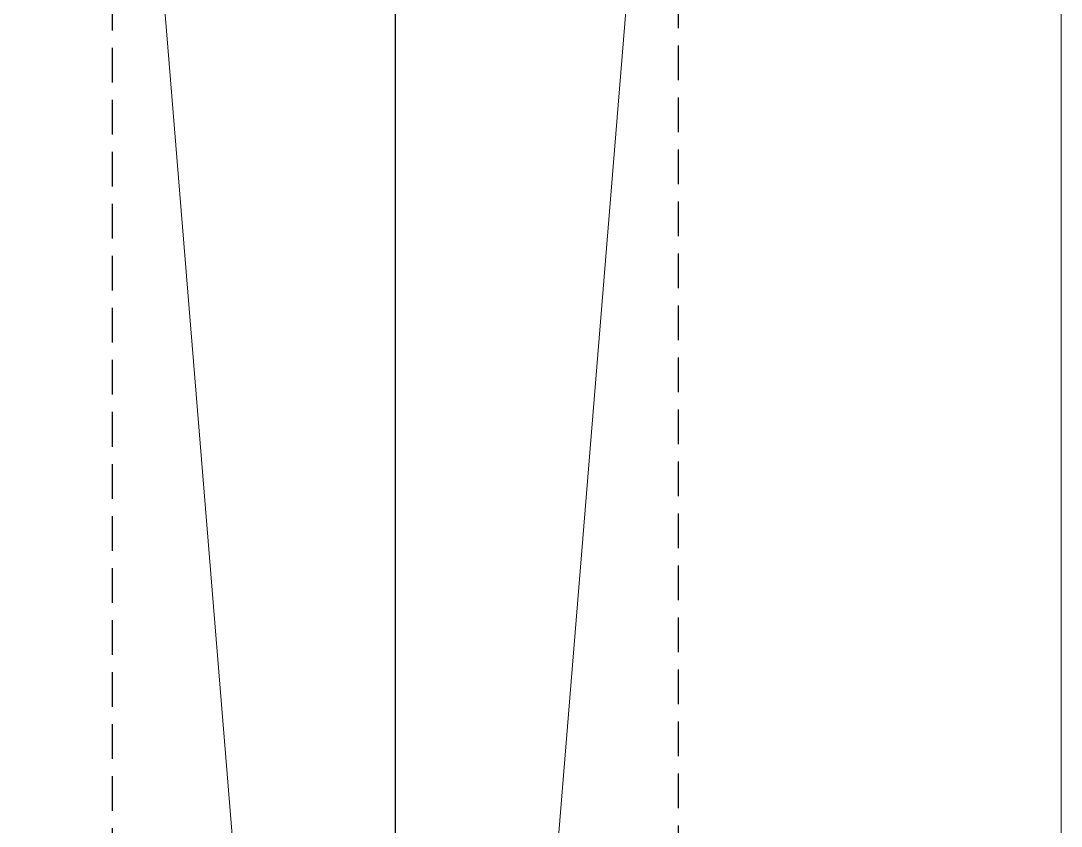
# Model space of a CAD drawing. Header units: millimetres. Extents: x 3546612 to 5615882, y 547008 to 3162891.
# Drawn here: x 5340825 to 5344575, y 2424111 to 2427015 of the extents above; entities that cross this region are included whole.
import ezdxf

# ---------------------------------------------------------------- set-up
doc = ezdxf.new("R2010")
doc.units = ezdxf.units.MM
doc.linetypes.add('XR-평면도$0$( Hidden )', pattern=[0.375, 0.25, -0.125])
for name, color, linetype, lineweight in [('XR-평면도$0$A-CNTL', 9, 'Continuous', 15), ('XR-평면도$0$A-ELEV-LIN2', 9, 'Continuous', 25), ('XR-평면도$0$A-ELEV-LIN3', 9, 'Continuous', 18), ('XR-평면도$0$A-XXXX-SYMB', 9, 'Continuous', 25)]:
    doc.layers.add(name, color=color, linetype=linetype, lineweight=lineweight)

# ---------------------------------------------------------------- blocks, each defined once
blk = doc.blocks.new('XR-평면도$0$중심선(210216)')
at = {"layer": 'XR-평면도$0$A-CNTL', "ltscale": 300}
blk.add_lwpolyline([(22000, 206000), (22000, -10000)], dxfattribs=at)
blk = doc.blocks.new('XR-평면도$0$모바일도크')
at = {"layer": 'XR-평면도$0$A-ELEV-LIN2', "linetype": 'XR-평면도$0$( Hidden )', "ltscale": 500}
blk.add_lwpolyline([(2700, 0), (2700, -4099.8), (2370, -6174.4), (2370, -12495.7), (330, -12495.7), (330, -6174.4), (0, -4099.8), (0, 0), (2700, 0)], dxfattribs=at)
at = {"layer": 'XR-평면도$0$A-ELEV-LIN3'}
blk.add_lwpolyline([(330, -12495.7), (1350, 0), (2370, -12495.7)], dxfattribs=at)
at = {"layer": 'XR-평면도$0$A-XXXX-SYMB'}
blk.add_lwpolyline([(1350, 0), (1350, -12495.7)], dxfattribs=at)

msp = doc.modelspace()

# ---------------------------------------------------------------- block references
at = {"rotation": 180}
msp.add_blockref('XR-평면도$0$모바일도크', (5343525, 2416867.6), dxfattribs=at)
msp.add_blockref('XR-평면도$0$모바일도크', (5343525, 2416867.6), dxfattribs=at)
msp.add_blockref('XR-평면도$0$모바일도크', (5343525, 2416867.6), dxfattribs=at)
at = {"layer": 'XR-평면도$0$A-CNTL'}
msp.add_blockref('XR-평면도$0$중심선(210216)', (5322575, 2339367.6), dxfattribs=at)

doc.saveas('drawing.dxf')
